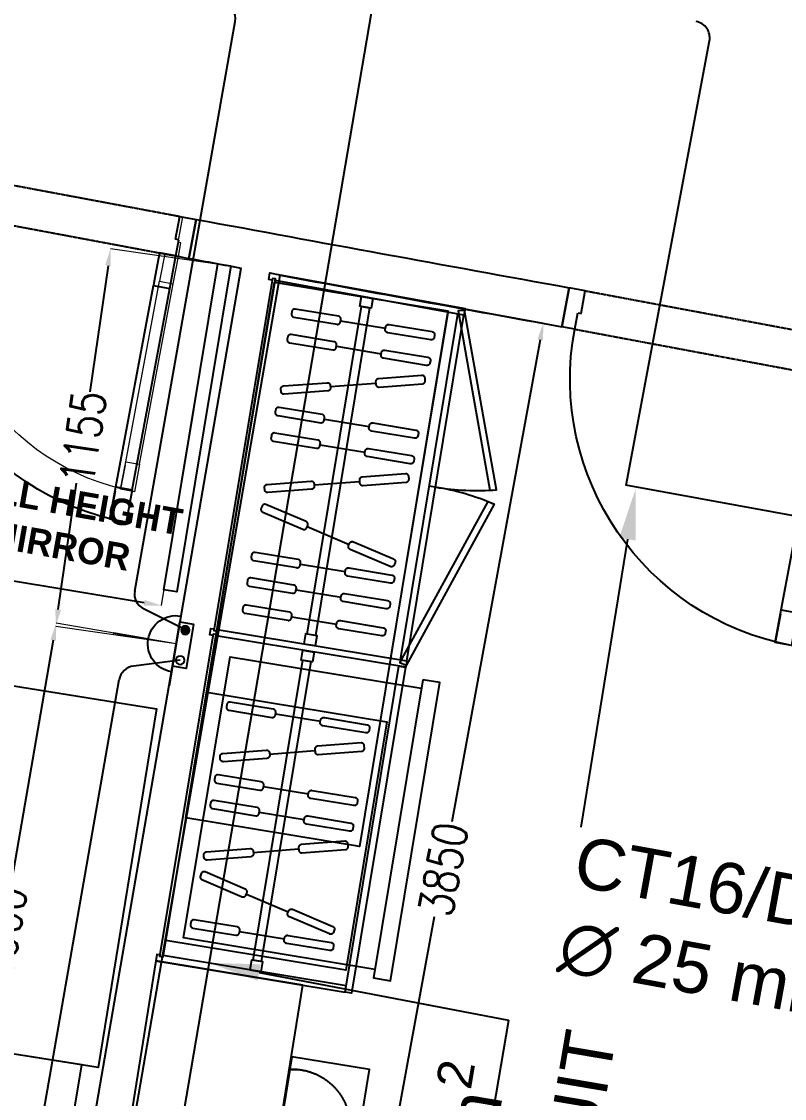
# Model space of a CAD drawing. Extents: x -678889171 to 586587, y -792238163 to 335485.
# Drawn here: x 48131 to 50438, y 26954 to 30213 of the extents above; entities that cross this region are included whole.
import ezdxf
from ezdxf import colors
from ezdxf.entities.mleader import LeaderData, LeaderLine
from ezdxf.math import Vec2, Vec3
from ezdxf.xclip import XClip

# ---------------------------------------------------------------- set-up
doc = ezdxf.new("R2010")
doc.units = 0
doc.header["$MEASUREMENT"] = 0
doc.header["$XCLIPFRAME"] = 2
doc.set_wipeout_variables(frame=1)
doc.linetypes.add('9TH-FURN$0$XR-A-TYP-8-9-10$0$Xref_Heliopolis_A06$0$xref arch units$0$HIDDEN-Z', pattern=[3, 2, -1])
doc.linetypes.add('XR-Typ33 8th to11Th$0$XR-A-TYP-8-9-10$0$XR-A-TYP-2-3-4-6-7-8-9-10$0$HIDDEN', pattern=[0.375, 0.25, -0.125])
doc.layers.get('0').update_dxf_attribs({"color": 8})
doc.layers.get('Defpoints').update_dxf_attribs({"color": 252})
for name, color, linetype in [('1', 8, 'Continuous'), ('9TH-FURN$0$XR-A-TYP-8-9-10$0$I-FURN', 252, 'Continuous'), ('9TH-FURN$0$XR-A-TYP-8-9-10$0$I-FURN-CHAR', 252, 'Continuous'), ('9TH-FURN$0$XR-A-TYP-8-9-10$0$I-GLAZ-FULL', 252, 'Continuous'), ('9TH-FURN$0$XR-A-TYP-8-9-10$0$I-SPCL', 252, 'Continuous'), ('9TH-FURN$0$XR-A-TYP-8-9-10$0$I-WIPEOUT', 252, 'Continuous'), ('9TH-FURN$0$XR-A-TYP-8-9-10$0$XREF_1BR$0$I-FURN', 252, 'Continuous'), ('E-POW-BLOCK', 4, 'Continuous'), ('E-TEXT', 3, 'Continuous'), ('loop line emped', 1, 'Continuous'), ('XR-A-9TH-FLOOR$0$A-WALL', 252, 'Continuous'), ('XR-Typ33 8th to11Th$0$A-WALL', 252, 'Continuous'), ('XR-Typ33 8th to11Th$0$XR-A-TYP-8-9-10$0$A-WALL', 252, 'Continuous'), ('XR-Typ33 8th to11Th$0$XR-A-TYP-8-9-10$0$XR-A-TYP-2-3-4-6-7-8-9-10$0$A-DOOR', 252, 'Continuous'), ('XR-Typ33 8th to11Th$0$XR-A-TYP-8-9-10$0$XR-A-TYP-2-3-4-6-7-8-9-10$0$A-FLOR-OVHD', 252, 'XR-Typ33 8th to11Th$0$XR-A-TYP-8-9-10$0$XR-A-TYP-2-3-4-6-7-8-9-10$0$HIDDEN')]:
    doc.layers.add(name, color=color, linetype=linetype)
doc.layers.add('9TH-FURN$0$XR-A-TYP-8-9-10$0$Xref_Heliopolis_A06$0$xref arch units$0$A-DOOR-FULL', color=252, linetype='Continuous', lineweight=20)
doc.layers.add('9TH-FURN$0$XR-A-TYP-8-9-10$0$Xref_Heliopolis_A06$0$xref arch units$0$A-DOOR-OVHD', color=252, linetype='9TH-FURN$0$XR-A-TYP-8-9-10$0$Xref_Heliopolis_A06$0$xref arch units$0$HIDDEN-Z', lineweight=9)
doc.styles.add('9TH-FURN$0$XR-A-TYP-8-9-10$0$XREF_1BR$0$KZT', font='')
doc.styles.get("Standard").update_dxf_attribs({"font": 'arial.ttf'})
doc.styles.add('Work$0$E-M.MODUL', font='romans.shx', dxfattribs={"width": 0.8})
doc.styles.get('9TH-FURN$0$XR-A-TYP-8-9-10$0$XREF_1BR$0$KZT').set_extended_font_data('AvantGarde LT Medium', bold=True)
doc.dimstyles.new('Work$0$S-DIM', dxfattribs={"dimscale": 500, "dimtxt": 0.2065, "dimasz": 0.104, "dimexe": 0, "dimexo": 0, "dimgap": 0, "dimtad": 0, "dimdec": 0, "dimzin": 0, "dimdsep": 46, "dimtxsty": 'Work$0$E-M.MODUL', "dimcen": 0.25, "dimclrd": 5, "dimclre": 5, "dimclrt": 1, "dimadec": 0, "dimazin": 0, "dimtfac": 1, "dimtdec": 0, "dimtofl": 0, "dimtmove": 0, "dimatfit": 3, "dimfxl": 1, "dimtolj": 1, "dimtzin": 0, "dimlwe": 13, "dimarcsym": 0})

# ---------------------------------------------------------------- blocks, each defined once
blk = doc.blocks.new('9TH-FURN$0$XR-A-TYP-8-9-10$0$Xref_Heliopolis_A06$0$xref arch units$0$DOOR800')
at = {"layer": '9TH-FURN$0$XR-A-TYP-8-9-10$0$Xref_Heliopolis_A06$0$xref arch units$0$A-DOOR-FULL'}
for p, q in [((-1024345.289461917, 479453.7542604466), (-1024345.289461917, 478897.9648730563)), ((-1024303.184205297, 479453.7542604466), (-1024303.184205297, 478897.9648730563)), ((-1025069.49987579, 478693.7543598154), (-1025069.49987579, 478813.7543598154)), ((-1025035.815670493, 478813.7543598155), (-1025069.49987579, 478813.7543598154)), ((-1025069.49987579, 478813.7543598154), (-1025069.49987579, 478693.7543598154)), ((-1025069.49987579, 478813.5952370818), (-1025069.49987579, 478693.7543598154)), ((-1025035.815670493, 478813.7543598155), (-1025035.815670494, 478771.6491031951)), ((-1024303.184205297, 478813.7543598155), (-1024303.184205297, 478771.649103195)), ((-1024303.184205297, 478813.7543598155), (-1024269.500000001, 478813.7543598156)), ((-1024269.500000001, 478693.7543598154), (-1024269.500000001, 478813.7543598156)), ((-1025035.815670494, 478771.6491031951), (-1025027.394619169, 478771.6491031951)), ((-1025027.394619169, 478771.6491031951), (-1025027.394619169, 478693.7543598154)), ((-1024311.605256621, 478771.649103195), (-1024311.605256621, 478693.7543598155)), ((-1024303.184205297, 478771.649103195), (-1024311.605256621, 478771.649103195)), ((-1025027.394619169, 478693.7543598154), (-1025069.49987579, 478693.7543598154)), ((-1024311.605256621, 478693.7543598155), (-1024269.500000001, 478693.7543598154))]:
    blk.add_line(p, q, dxfattribs=at)
for points in [[(-1024345.289461917, 479453.7542604466), (-1024303.184205297, 479453.7542604466), (-1024303.184205297, 479537.9647736877), (-1024345.289461917, 479537.9647736877), (-1024345.289461917, 479464.7016271682), (-1024345.289461917, 479537.9647736877)], [(-1024345.289461917, 478897.9648730563), (-1024303.184205297, 478897.9648730563), (-1024303.184205297, 478813.7543598155), (-1024345.289461917, 478813.7543598154), (-1024345.289461917, 478887.0175063353)]]:
    blk.add_lwpolyline(points, close=True, dxfattribs=at)
blk.add_arc((-1024303.184205297, 478813.7543598155), 724.2104138725688, 90, 180, dxfattribs=at)
at = {"layer": '9TH-FURN$0$XR-A-TYP-8-9-10$0$Xref_Heliopolis_A06$0$xref arch units$0$A-DOOR-OVHD', "ltscale": 0.05}
for p, q in [((-1025035.815670493, 478813.7543598155), (-1024303.184205297, 478813.7543598155)), ((-1025027.394619169, 478693.7543598154), (-1024311.605256621, 478693.7543598155))]:
    blk.add_line(p, q, dxfattribs=at)
blk = doc.blocks.new('SO1')
at = {"layer": 'E-POW-BLOCK'}
h = blk.add_hatch(color=3, dxfattribs=at)
h.dxf.hatch_style = 1
edge = h.paths.add_edge_path()
edge.add_arc((-0.1064295025979398, -0.04814632734824666), 0.03025259035537483, 0, 360)
at = {"layer": 'E-POW-BLOCK', "color": 3}
for p, q in [((1.42e-14, 0.2000001000000597), (0, 0.4500002250000599)), ((-0.3000001499999971, 7.11e-14), (0.3000001499999971, 1.42e-14))]:
    blk.add_line(p, q, dxfattribs=at)
blk.add_lwpolyline([(0.1593095883453804, 4.265338082731773e-14), (-0.1593095883453804, 4.265338082731773e-14), (-0.1593095883453804, -0.09876317676643645), (0.1593095883453804, -0.09876317676643645)], close=True, dxfattribs=at)
for centre in [(-0.1064295025979398, -0.04814632734824666), (0.1096454942411166, -0.04814632734824666)]:
    blk.add_circle(centre, 0.03025259035537483, dxfattribs=at)
blk.add_arc((0, 1.42e-14), 0.2000001000000001, 0, 179.9999999999979, dxfattribs=at)
blk = doc.blocks.new('*D3187')
at = {"layer": '1', "color": 5, "lineweight": 13, "transparency": 16777216}
for p, q in [((48598.39353855604, 28329.54973951162), (48235.66847900095, 28392.19128746783)), ((48274.85751958637, 26456.1186769362), (47912.13246003129, 26518.76022489242))]:
    blk.add_line(p, q, dxfattribs=at)
at = {"layer": '1', "color": 5, "lineweight": -2, "transparency": 16777216}
for p, q in [((48226.81922415148, 28340.94979365073), (48097.66298782666, 27593.07230592364)), ((47920.98171488076, 26570.00171870953), (48050.13795120559, 27317.87920643662))]:
    blk.add_line(p, q, dxfattribs=at)
at = {"layer": '1', "color": 5, "transparency": 16777216}
for points in [[(48218.27897518197, 28342.42466945897), (48235.359473121, 28339.47491784248), (48235.66847900095, 28392.19128746783)], [(47912.44146591125, 26571.47659451778), (47929.52196385028, 26568.52684290129), (47912.13246003129, 26518.76022489242)]]:
    blk.add_solid(points, dxfattribs=at)
at = {"layer": 'Defpoints', "color": 0, "transparency": 16777216}
for p in [(48235.66847900095, 28392.19128746783), (48598.39353855604, 28329.54973951162), (48274.85751958637, 26456.1186769362)]:
    blk.add_point(p, dxfattribs=at)
at = {"layer": '1', "color": 1, "transparency": 16777216, "insert": (48073.90046951612, 27455.47575618013), "char_height": 103.25, "attachment_point": 5, "rotation": 80.20183277603664, "style": 'Work$0$E-M.MODUL'}
blk.add_mtext('\\A1;1900', dxfattribs=at)
blk = doc.blocks.new('*D3188')
at = {"layer": '1', "color": 5, "lineweight": 13, "transparency": 16777216}
for p, q in [((48763.97102626195, 29472.60885789125), (48399.81312609693, 29525.35884159157)), ((48598.39354588251, 28329.54978298929), (48234.2356457175, 28382.29976668961))]:
    blk.add_line(p, q, dxfattribs=at)
at = {"layer": '1', "color": 5, "lineweight": -2, "transparency": 16777216}
for p, q in [((48392.35848556268, 29473.89595851547), (48337.04200718796, 29092.02034081098)), ((48241.69028625175, 28433.76264976572), (48297.00676462647, 28815.6382674702))]:
    blk.add_line(p, q, dxfattribs=at)
at = {"layer": '1', "color": 5, "transparency": 16777216}
for points in [[(48383.78133838333, 29475.13839860451), (48400.93563274203, 29472.65351842643), (48399.81312609693, 29525.35884159157)], [(48233.1131390724, 28435.00508985476), (48250.26743343109, 28432.52020967668), (48234.2356457175, 28382.29976668961)]]:
    blk.add_solid(points, dxfattribs=at)
at = {"layer": 'Defpoints', "color": 0, "transparency": 16777216}
for p in [(48399.81312609693, 29525.35884159157), (48763.97102626195, 29472.60885789125, 1.71706231618313e-07), (48598.39354588251, 28329.54978298929)]:
    blk.add_point(p, dxfattribs=at)
at = {"layer": '1', "color": 1, "transparency": 16777216, "insert": (48317.02438590721, 28953.82930414058), "char_height": 103.25, "attachment_point": 5, "rotation": 81.75776653643503, "style": 'Work$0$E-M.MODUL'}
blk.add_mtext('\\A1;1155', dxfattribs=at)
blk = doc.blocks.new('*D3189')
at = {"layer": '1', "color": 5, "lineweight": 13, "transparency": 16777216}
for p, q in [((48975.28384104304, 29434.93079629069), (49709.03425612461, 29300.63375994473)), ((48282.71462076865, 25650.98316292683), (49016.46503585021, 25516.68612658088))]:
    blk.add_line(p, q, dxfattribs=at)
at = {"layer": '1', "color": 5, "lineweight": -2, "transparency": 16777216}
for p, q in [((49699.6723062282, 29249.48345306259), (49432.7657883169, 27791.20281162761)), ((49025.82698574661, 25567.83643346302), (49380.36287389678, 27504.89224772065))]:
    blk.add_line(p, q, dxfattribs=at)
at = {"layer": '1', "color": 5, "transparency": 16777216}
for points in [[(49691.14725508118, 29251.04377804532), (49708.19735737523, 29247.92312807986), (49709.03425612461, 29300.63375994473)], [(49017.30193459959, 25569.39675844575), (49034.35203689363, 25566.27610848028), (49016.46503585021, 25516.68612658088)]]:
    blk.add_solid(points, dxfattribs=at)
at = {"layer": 'Defpoints', "color": 0, "transparency": 16777216}
for p in [(48975.28384104304, 29434.93079629069), (49709.03425612461, 29300.63375994473), (48282.71462076865, 25650.98316292683, 5.343568736796645e-06)]:
    blk.add_point(p, dxfattribs=at)
at = {"layer": '1', "color": 1, "transparency": 16777216, "insert": (49406.56433110685, 27648.04752967414), "char_height": 103.25, "attachment_point": 5, "rotation": 79.6280560347119, "style": 'Work$0$E-M.MODUL'}
blk.add_mtext('\\A1;3850', dxfattribs=at)
blk = doc.blocks.new('*D3282')
at = {"layer": '1', "color": 5, "lineweight": 13, "transparency": 16777216}
for p, q in [((47865.3673069312, 29169.73388478675), (47767.10542052347, 28575.71525519945)), ((48651.50274389915, 29039.69225450639), (48553.24085749142, 28445.67362491909))]:
    blk.add_line(p, q, dxfattribs=at)
at = {"layer": '1', "color": 5, "lineweight": -2, "transparency": 16777216}
for p, q in [((47818.40824769341, 28567.22879985163), (47860.34596082088, 28560.29151102216)), ((48501.93803032147, 28454.16008026692), (48069.8982779535, 28525.62760494759))]:
    blk.add_line(p, q, dxfattribs=at)
at = {"layer": '1', "color": 5, "transparency": 16777216}
for points in [[(47819.82265691806, 28575.77927104662), (47816.99383846878, 28558.67832865664), (47767.10542052347, 28575.71525519945)], [(48503.35243954611, 28462.71055146191), (48500.52362109684, 28445.60960907193), (48553.24085749142, 28445.67362491909)]]:
    blk.add_solid(points, dxfattribs=at)
at = {"layer": 'Defpoints', "color": 0, "transparency": 16777216}
for p in [(47865.3673069312, 29169.73388478675, -1.802662243297193), (48651.50274389915, 29039.69225450639), (48553.24085749142, 28445.67362491909)]:
    blk.add_point(p, dxfattribs=at)
at = {"layer": '1', "color": 1, "transparency": 16777216, "insert": (47965.1221193872, 28542.95955798487), "char_height": 103.25, "attachment_point": 5, "rotation": 350.60725344336635, "style": 'Work$0$E-M.MODUL'}
blk.add_mtext('\\A1;797', dxfattribs=at)
blk = doc.blocks.new('*U308')
at = {"layer": '9TH-FURN$0$XR-A-TYP-8-9-10$0$XREF_1BR$0$I-FURN'}
for points in [[(-1112.403460330508, 2.292662610869911e-05), (-1082.403460330508, 2.292662610869911e-05), (-1082.403460330508, 35.00002292662611), (-1112.403460330508, 35.00002292662611)], [(-47.22121311405817, 2.292662610869911e-05), (-77.22121311405817, 2.292662610869911e-05), (-77.22121311405817, 35.00002292662611), (-47.22121311405817, 35.00002292662611)], [(-77.22121311405817, 5.000020932347972), (-1082.403460330508, 5.000022926626109), (-1082.403460330508, 30.00002292662611), (-77.22121311405817, 30.00002093234797)]]:
    blk.add_lwpolyline(points, close=True, dxfattribs=at)
blk = doc.blocks.new('*U322')
at = {"layer": '9TH-FURN$0$XR-A-TYP-8-9-10$0$XREF_1BR$0$I-FURN'}
for points in [[(-849.6676130849025, 2.292662610869911e-05), (-819.6676130849025, 2.292662610869911e-05), (-819.6676130849025, 35.00002292662611), (-849.6676130849025, 35.00002292662611)], [(130.3335362041637, 2.292662610869911e-05), (100.3335362041637, 2.292662610869911e-05), (100.3335362041637, 35.00002292662611), (130.3335362041637, 35.00002292662611)], [(100.3335362041637, 5.000020932347972), (-819.6676130849025, 5.000022926626109), (-819.6676130849025, 30.00002292662611), (100.3335362041637, 30.00002093234797)]]:
    blk.add_lwpolyline(points, close=True, dxfattribs=at)
blk = doc.blocks.new('9TH-FURN$0$XR-A-TYP-8-9-10$0$XREF_1BR$0$A$C0C3539C5')
at = {"layer": '9TH-FURN$0$XR-A-TYP-8-9-10$0$XREF_1BR$0$I-FURN', "ltscale": 0.5}
for p, q in [((-0.06875678366395777, -1.20792265079217e-13), (0.06875678366389648, 1.13686837721616e-13)), ((-0.06875678366395732, -0.0830000000003146), (0.06875678366435523, -0.08300000000042829)), ((-0.06875678366350302, -0.161510574540106), (0.06875678366492322, -0.1615105745402161)), ((-0.06679417772255647, -0.2767052583998328), (0.06679417772159324, -0.2440842147474331)), ((-0.06679417772256091, -0.4045252790950862), (0.06679417772159324, -0.4371463227474823)), ((-0.06875678366350302, -0.527658958865235), (0.06875678366492277, -0.5276589588653486)), ((-0.06875678366304827, -0.6061695334050263), (0.06875678366537796, -0.60616953340514)), ((-0.06679417768963658, -0.7061918151438977), (0.06679417775451757, -0.7388128587962939)), ((-0.06875678363057869, -0.8293254949140465), (0.0687567836978471, -0.8293254949141602)), ((-0.06875678363012394, -0.9078360694538379), (0.06875678369830229, -0.9078360694539516))]:
    blk.add_line(p, q, dxfattribs=at)
for points in [[(-0.2097567836644889, -0.01250000000004903, -0.4142135623730951), (-0.2187567836650155, -0.003500000000034476), (-0.2187567836650151, 0.003499999999913683, -0.4142135623730951), (-0.2097567836644889, 0.01250000000004192), (-0.07775678366357441, 0.01250000000015916, -0.4142135623730951), (-0.06875678366395777, 0.003500000000137504), (-0.06875678366395821, -0.003500000000148162, -0.4142135623730951), (-0.07775678366402916, -0.01249999999981988)], [(0.2097567836648824, -0.0124999999998181, 0.4142135623730951), (0.2187567836653552, -0.003499999999919012), (0.2187567836649573, 0.003500000000142833, 0.4142135623730951), (0.2097567836648824, 0.01250000000016094), (0.07775678366436578, 0.01250000000015561, 0.4142135623730951), (0.06875678366435478, 0.003500000000141057), (0.06875678366390003, -0.00350000000014461, 0.4142135623730951), (0.07775678366442618, -0.01250000000004903)], [(-0.2097567836644889, -0.09550000000047021, -0.4142135623730951), (-0.2187567836645035, -0.08650000000034552), (-0.218756783664503, -0.07950000000039736, -0.4142135623730951), (-0.2097567836644889, -0.07050000000037926), (-0.07775678366397187, -0.07050000000038281, -0.4142135623730951), (-0.06875678366395732, -0.07950000000040092), (-0.06875678366395777, -0.08650000000046276, -0.4142135623730951), (-0.07775678366351713, -0.09550000000058745)], [(0.2097567836649432, -0.09550000000046843, 0.4142135623730951), (0.2187567836649578, -0.08650000000034552), (0.2187567836649609, -0.07950000000039559, 0.4142135623730951), (0.2097567836649432, -0.07050000000026557), (0.07775678366442662, -0.07050000000038281, 0.4142135623730951), (0.06875678366441207, -0.07950000000039736), (0.06875678366441162, -0.08650000000022828, 0.4142135623730951), (0.07775678366442662, -0.09550000000036007)], [(-0.2097567836644889, -0.1740105745404925, -0.4142135623730951), (-0.2187567836649618, -0.1650105745403643), (-0.2187567836639954, -0.1580105745401887, -0.4142135623730951), (-0.2097567836644889, -0.1490105745401706), (-0.07775678366351757, -0.1490105745401706, -0.4142135623730951), (-0.06875678366350657, -0.158010574540306), (-0.06875678366396132, -0.165010574540478, -0.4142135623730951), (-0.07775678366397232, -0.1740105745406062)], [(0.2097567836649428, -0.1740105745402616, 0.4142135623730951), (0.2187567836654121, -0.1650105745402506), (0.2187567836649578, -0.1580105745403007, 0.4142135623730951), (0.2097567836649428, -0.1490105745401706), (0.07775678366442618, -0.1490105745401742, 0.4142135623730951), (0.06875678366441207, -0.1580105745401887), (0.06875678366395688, -0.1650105745402506, 0.4142135623730951), (0.07775678366442618, -0.1740105745404925)], [(0.2067347053171034, -0.2227793153916764, 0.4142135623730951), (0.2133428227839995, -0.2119012280803627), (0.211682278954981, -0.2051010373336322, 0.4142135623730951), (0.2008041916437224, -0.1984929198672507), (0.07257202327411916, -0.2298060320625872, 0.4142135623730951), (0.06596390580773415, -0.2406841193738973), (0.06762444963589997, -0.2474843101209707, 0.4142135623730951), (0.0785025369474961, -0.254092427587242)], [(-0.2008041916443557, -0.322296553279898, -0.4142135623730951), (-0.2116822789560087, -0.3156884358135112), (-0.2133428227845693, -0.3088882450666723, -0.4142135623730951), (-0.2067347053177291, -0.2980101577553587), (-0.07850253694767106, -0.2666970455597983, -0.4142135623730951), (-0.0676244496368672, -0.2733051630262935), (-0.06596390580830347, -0.2801053537733686, -0.4142135623730951), (-0.07257202327474888, -0.2909834410843395)], [(-0.2008041916443521, -0.3589339842150139, 0.4142135623730951), (-0.2116822789560051, -0.3655421016812888), (-0.2133428227845688, -0.3723422924281312, 0.4142135623730951), (-0.2067347053177295, -0.3832203797395568), (-0.07850253694766751, -0.4145334919351171, 0.4142135623730951), (-0.0676244496368672, -0.4079253744685065), (-0.06596390580830347, -0.4011251837215504, 0.4142135623730951), (-0.07257202327474532, -0.3902470964105795)], [(0.2067347053171029, -0.4584512221032355, -0.4142135623730951), (0.2133428227839995, -0.4693293094144373), (0.211682278954981, -0.4761295001612815, -0.4142135623730951), (0.200804191643726, -0.4827376176275475), (0.07257202327411516, -0.4514245054322163, -0.4142135623730951), (0.06596390580773415, -0.4405464181210181), (0.06762444963589997, -0.4337462273739483, -0.4142135623730951), (0.07850253694749254, -0.4271381099075633)], [(-0.2097567836644889, -0.5401589588655042, -0.4142135623730951), (-0.2187567836649582, -0.5311589588653796), (-0.2187567836639919, -0.5241589588653177, -0.4142135623730951), (-0.2097567836644889, -0.5151589588653032), (-0.07775678366351757, -0.5151589588653032, -0.4142135623730951), (-0.06875678366350302, -0.5241589588654314), (-0.06875678366395777, -0.5311589588653796, -0.4142135623730951), (-0.07775678366397232, -0.5401589588656179)], [(0.2097567836649423, -0.5401589588652769, 0.4142135623730951), (0.2187567836654116, -0.5311589588652623), (0.2187567836649578, -0.5241589588653159, 0.4142135623730951), (0.2097567836649428, -0.5151589588651859), (0.07775678366442618, -0.5151589588653032, 0.4142135623730951), (0.06875678366441162, -0.5241589588653142), (0.06875678366395688, -0.5311589588652623, 0.4142135623730951), (0.07775678366442573, -0.5401589588653941)], [(-0.2097567836640342, -0.6186695334052992, -0.4142135623730951), (-0.2187567836645035, -0.6096695334051709), (-0.2187567836635371, -0.6026695334051091, -0.4142135623730951), (-0.2097567836640342, -0.5936695334050945), (-0.07775678366300598, -0.5936695334050945, -0.4142135623730951), (-0.06875678366304827, -0.6026695334052228), (-0.06875678366350302, -0.6096695334052846, -0.4142135623730951), (-0.07775678366351757, -0.6186695334054093)], [(0.2097567836653971, -0.6186695334050665, 0.4142135623730951), (0.2187567836658699, -0.6096695334050555), (0.2187567836654156, -0.602669533405221, 0.4142135623730951), (0.2097567836653975, -0.593669533405091), (0.07775678366488092, -0.5936695334050945, 0.4142135623730951), (0.06875678366492322, -0.6026695334051055), (0.06875678366441473, -0.6096695334050573, 0.4142135623730951), (0.07775678366488092, -0.6186695334052992)], [(-0.2008041916114283, -0.6606005202638254, 0.4142135623730951), (-0.2116822789230808, -0.6672086377301003), (-0.2133428227516445, -0.6740088284769428, 0.4142135623730951), (-0.2067347052848052, -0.6848869157883684), (-0.07850253691474318, -0.7162000279839287, 0.4142135623730951), (-0.06762444960394287, -0.7095919105173181), (-0.06596390577537914, -0.7027917197703619, 0.4142135623730951), (-0.072572023241821, -0.6919136324593911)], [(0.2067347053500272, -0.7601177581520471, -0.4142135623730951), (0.2133428228169238, -0.7709958454632488), (0.2116822789879054, -0.7777960362100913, -0.4142135623730951), (0.2008041916766503, -0.7844041536763591), (0.07257202330703949, -0.7530910414810279, -0.4142135623730951), (0.06596390584065848, -0.7422129541698297), (0.0676244496688243, -0.7354127634227599, -0.4142135623730951), (0.07850253698041687, -0.7288046459563748)], [(-0.2097567836315646, -0.8418254949143158, -0.4142135623730951), (-0.2187567836320339, -0.8328254949141911), (-0.2187567836310675, -0.8258254949141293, -0.4142135623730951), (-0.2097567836315646, -0.8168254949141147), (-0.07775678363059324, -0.8168254949141147, -0.4142135623730951), (-0.06875678363057869, -0.825825494914243), (-0.06875678363103344, -0.8328254949141911, -0.4142135623730951), (-0.07775678363104799, -0.8418254949144295)], [(0.2097567836978667, -0.8418254949140884, 0.4142135623730951), (0.218756783698336, -0.8328254949140739), (0.2187567836978821, -0.8258254949141275, 0.4142135623730951), (0.2097567836978671, -0.8168254949139975), (0.0777567836973505, -0.8168254949141147, 0.4142135623730951), (0.06875678369733595, -0.8258254949141257), (0.06875678369688121, -0.8328254949140739, 0.4142135623730951), (0.07775678369735006, -0.8418254949142057)], [(-0.2097567836311098, -0.9203360694541107, -0.4142135623730951), (-0.2187567836315791, -0.9113360694539825), (-0.2187567836306128, -0.9043360694539206, -0.4142135623730951), (-0.2097567836311098, -0.8953360694539061), (-0.07775678363008165, -0.8953360694539061, -0.4142135623730951), (-0.06875678363012394, -0.9043360694540343), (-0.06875678363057869, -0.9113360694540962, -0.4142135623730951), (-0.07775678363059324, -0.9203360694542209)], [(0.2097567836983214, -0.920336069453878, 0.4142135623730951), (0.2187567836987943, -0.911336069453867), (0.21875678369834, -0.9043360694540326, 0.4142135623730951), (0.2097567836983218, -0.8953360694539025), (0.07775678369780525, -0.8953360694539061, 0.4142135623730951), (0.06875678369784755, -0.9043360694539171), (0.06875678369733906, -0.9113360694538688, 0.4142135623730951), (0.07775678369780525, -0.9203360694541107)]]:
    blk.add_lwpolyline(points, format="xyb", close=True, dxfattribs=at)
blk = doc.blocks.new('9TH-FURN$0$XR-A-TYP-8-9-10$0$A$C00AC6B19')
blk.add_wipeout([(30.03061227733295, 172.4040670235148), (64.58822448301112, 162.21264667556142), (64.58822448301112, 162.21264667556142), (91.38768333652996, 149.24239121101726), (91.38768333652996, 149.24239121101726), (123.01897500158209, 124.46417874055379), (141.2382194662759, 103.32843443117116), (158.23883788465142, 74.73600327095153), (166.52008675706972, 53.81506021940919), (174.23287020486833, 16.367863030162766), (174.6577139983938, -10.939969874550513), (171.16772097415443, -36.422675581493365), (166.3208783906657, -54.4276162564384), (160.6934079124776, -69.30100037859995), (152.85157073661765, -85.21383293426834), (152.85156894087086, -85.21383615537445), (139.25658362842285, -105.9839795258734), (116.0614710829161, -130.97608533648457), (98.73678551291933, -144.4854566611336), (64.05305347964946, -162.8563979091192), (38.59618613432044, -170.69075667969037), (22.51754132989454, -173.54526882763687), (-3.7237770530089804, -174.96037689848413), (-21.24106510541383, -173.70612295825347), (-36.42267558149118, -171.16772097415347), (-67.54711087645151, -161.43849544716494), (-94.09479210235631, -147.55056793931425), (-119.91399744008248, -127.45835876057598), (-141.3556813116024, -103.16768564299775), (-157.23856518629952, -76.81818546512011), (-168.19126755846048, -48.33939922131634), (-173.6302128331691, -21.85289892686842), (-174.63996674131246, 11.219715530828012), (-174.63996674131246, 11.219715530828012), (-167.08749835235727, 52.02660756142683), (-156.20276051761, 78.90308996913723), (-142.66915220581274, 101.3435395517352), (-117.04282007925686, 130.09987804719202), (-98.6625261957905, 144.53617514195076), (-73.61417332705221, 158.7638292728368), (-45.83564500825425, 168.8907743089511), (-1.7610369462784803, 174.9911390581645), (36.42267558149436, 171.1677209741522)]).dxf.layer = '9TH-FURN$0$XR-A-TYP-8-9-10$0$I-WIPEOUT'
blk.add_circle((0, 0), 175.0000000000003)
blk = doc.blocks.new('*U1284')
for p, q in [((0, -19.99999999990781), (-3.763034328585491e-11, -139.9999999998396)), ((49.99999999999091, -19.99999999992539), (0, -19.99999999990781)), ((49.99999999996624, -89.9999999998731), (49.99999999999091, -19.99999999992539)), ((849.9999999996706, -90.00000000015436), (849.9999999996862, -20.00000000020666)), ((849.9999999996862, -20.00000000020666), (899.9999999996726, -20.00000000022424)), ((899.9999999996726, -20.00000000022424), (899.999999999635, -140.000000000156)), ((39.99999999994873, -139.9999999998537), (39.99999999996624, -89.99999999986957)), ((39.99999999996624, -89.99999999986957), (49.99999999996624, -89.9999999998731)), ((859.9999999996661, -90.00000000015788), (849.9999999996706, -90.00000000015436)), ((859.9999999996486, -140.000000000142), (859.9999999996661, -90.00000000015788)), ((39.99999999994873, -139.9999999998537), (-3.763034328585491e-11, -139.9999999998396)), ((859.9999999996486, -140.000000000142), (899.999999999635, -140.000000000156)), ((39.99999999970009, -859.9999999995945), (39.99999999990905, -239.9999999998196)), ((89.9999999996819, -859.999999999612), (89.99999999989086, -239.9999999998371))]:
    blk.add_line(p, q)
for points in [[(89.99999999989086, -239.9999999998371), (39.99999999990905, -239.9999999998196), (39.99999999994418, -139.9999999998537), (89.99999999992599, -139.9999999998712), (89.99999999989541, -226.9999999998399)], [(89.99999999967281, -859.999999999612), (39.999999999691, -859.9999999995945), (39.99999999965587, -959.9999999995581), (89.99999999963768, -959.9999999995756), (89.99999999966826, -872.9999999996047), (89.99999999963768, -959.9999999995756)]]:
    blk.add_lwpolyline(points, close=True)
blk.add_arc((39.99999999994418, -139.9999999998537), 819.9999999997044, 269.9999999999804, 359.99999999998)
at = {"layer": 'XR-Typ33 8th to11Th$0$XR-A-TYP-8-9-10$0$XR-A-TYP-2-3-4-6-7-8-9-10$0$A-FLOR-OVHD'}
for p, q in [((849.9999999996953, -20.00000000020666), (49.99999999999091, -19.99999999992539)), ((859.9999999996486, -140.000000000142), (39.99999999994418, -139.9999999998537))]:
    blk.add_line(p, q, dxfattribs=at)
blk = doc.blocks.new('XR-Typ33 8th to11Th')
at = {"layer": 'XR-Typ33 8th to11Th$0$A-WALL'}
for points in [[(50353.18689921859, 10634.62417107355), (50418.55477277444, 10997.981208626), (50731.59878563425, 10943.85067769467), (51595.24744788567, 15944.7968971011)], [(50471.29095995459, 10613.37726923664), (50515.55533878145, 10859.42739576998), (50829.39998842123, 10805.15842138597), (51713.26392255796, 15923.02732567964)]]:
    blk.add_lwpolyline(points, dxfattribs=at)
at = {"layer": 'XR-Typ33 8th to11Th$0$XR-A-TYP-8-9-10$0$A-WALL'}
for points, elevation in [([(51437.3156540366, 15973.97899946375), (51459.38321166176, 16091.94150509266)], 3.741920178092017e-07), ([(52565.07611838092, 15767.12220651463), (52587.14367600611, 15885.08471214357)], -1.519958963460477e-07)]:
    blk.add_lwpolyline(points, dxfattribs=dict(at, elevation=elevation))
for radius, start, end in [(352989.5536975491, 259.5128230845497, 259.6989305705376), (353109.5536975491, 259.5128230845497, 259.5388457929002), (353109.5536975491, 259.5583182875197, 259.6989305705376)]:
    blk.add_arc((115708.9429052493, 363185.0465331171, 1.717062316184922e-07), radius, start, end, dxfattribs=at)
at = {"layer": 'XR-Typ33 8th to11Th$0$XR-A-TYP-8-9-10$0$XR-A-TYP-2-3-4-6-7-8-9-10$0$A-DOOR', "extrusion": (4.61893048340164e-10, 3.484339567576327e-10, -1), "zscale": -1, "rotation": 10.59599926478749}
for p in [(-51463.0637952131, 16111.60894768914, 2.927479829996987e-05), (-53475.47470252684, 15739.24923182398, 2.997653491204112e-05)]:
    blk.add_blockref('*U1284', p, dxfattribs=at)

msp = doc.modelspace()

# ---------------------------------------------------------------- linework, layer by layer
at = {"layer": '9TH-FURN$0$XR-A-TYP-8-9-10$0$I-FURN'}
msp.add_line((49419.73865872325, 29332.36904821136, 0.006606223977375105), (49246.76089157502, 28286.68686943766, -0.001193869566877994), dxfattribs=at)
for points, elevation in [([(48721.53209482601, 28368.42819038143), (48898.48543606456, 29434.03462506727), (48889.60589643614, 29435.50221760586), (48712.65255643111, 28369.89579318893)], 2.840877210424368e-09), ([(48888.78602866986, 29430.56989702609), (48878.91987289488, 29432.20056714324), (48882.18335083737, 29451.93247408848), (48892.02027238507, 29450.15251916881), (48892.02027238513, 29450.15251916881), (48900.87531065447, 29448.54965756102), (48900.87531065447, 29448.54965756102), (49472.33084577366, 29343.95716508322), (49469.06950741151, 29324.22486486025), (48897.66556377021, 29429.10229476313), (48898.48089269715, 29434.03537075497), (48889.60135759688, 29435.50297301788)], 7.838886820352764e-10), ([(49296.09077735946, 28278.53343708962), (49468.89865148767, 29324.34926834241), (49449.16635164133, 29327.61060898415), (49276.35847751347, 28281.79477773138)], 2.889625001926587e-09), ([(49547.56562016831, 28794.26037218302), (49567.50700892648, 28795.7904095663), (49470.95593439946, 29338.65251058973), (49451.01525993496, 29337.11321993143)], 2.889625001926587e-09), ([(49541.89447579324, 28759.94759625244), (49560.2830501107, 28752.08246214215), (49293.74152885534, 28264.27850448129), (49275.35660823623, 28272.15216993386)], 2.889625001926587e-09), ([(48719.83366038625, 28358.56555689758), (48558.23992047906, 27381.84879882421), (48549.36038422041, 27383.31641175145), (48710.95412199127, 28360.03315970507)], -1.290001884870466e-07), ([(49292.15366200357, 28258.91196505177), (49129.14907723672, 27272.47619780847), (49109.41677663687, 27275.73753389115), (49272.42136140403, 28262.17330113436)], -1.293079569246264e-07), ([(49344.09745964426, 28221.22414835013), (49194.96528432704, 27318.67292303591), (49246.7851869994, 27310.10817211478), (49395.91736231656, 28212.659397429)], -1.316974602072787e-07), ([(47917.62351863403, 27118.06618362117), (48094.72806306666, 28205.08790922242), (48538.98241656529, 28133.40432109151), (48362.08932263015, 27047.77066426192)], 7.958132716993564e-10), ([(48550.28021970101, 27388.23220974959), (48540.41406392599, 27389.86287986673), (48537.15272556378, 27370.13057964382), (48547.01887567522, 27368.49991046275), (48547.01887567534, 27368.49991046275), (48555.89841077558, 27367.03230819978), (48555.89841077558, 27367.03230819978), (49109.38640561642, 27275.55226790129), (49112.64774397859, 27295.2845681242), (48559.15975480133, 27386.76460748656), (48558.34441454721, 27381.83153336695), (48549.46487944698, 27383.29913562987)], -1.654254394170474e-07)]:
    msp.add_lwpolyline(points, close=True, dxfattribs=dict(at, elevation=elevation))
for points, elevation in [([(48710.20620810735, 28355.09662497886), (48700.34040419528, 28356.72723693059), (48703.60174255749, 28376.45953715347), (48713.46789266892, 28374.82886797239), (48712.65255807846, 28369.89579291669), (48721.53209317868, 28368.42819065366), (48722.34742776921, 28373.36126570942), (49296.06922837088, 28278.53611769296), (49292.80789000868, 28258.80381747006), (48719.08574650196, 28353.62902218029)], -1.773670747060063e-07), ([(49199.16845821572, 27344.59474134336), (48621.08778111249, 27440.13944051083), (48761.73460390616, 28290.86008704976), (49339.81528100945, 28195.3153878822)], -1.401802029045874e-07), ([(47673.27259591671, 25639.56836995848), (48067.88959238717, 25574.16633561224), (48312.71270979376, 27055.57993690409), (47917.62351863403, 27118.06618362117), (47673.27259591671, 25639.56836995848)], 7.958132716993564e-10)]:
    msp.add_lwpolyline(points, dxfattribs=dict(at, elevation=elevation))
for centre, start, end in [((49508.43863778281, 29560.98907675159, -1.654254391311026e-07), 260.5885961492984, 274.4141085794736), ((49258.14089735019, 28046.58392050158, -1.654254391311026e-07), 66.81611893545993, 80.64163136399225)]:
    msp.add_arc(centre, 767.4751284124218, start, end, dxfattribs=at)
at = {"layer": '9TH-FURN$0$XR-A-TYP-8-9-10$0$I-GLAZ-FULL', "elevation": 7.839156886450694e-10}
msp.add_lwpolyline([(48764.07742468382, 29473.25083525582), (48600.57684765894, 28486.73554912204), (48561.11475206873, 28493.27336310162), (48724.30905098354, 29479.82529429076)], close=True, dxfattribs=at)
at = {"layer": '9TH-FURN$0$XR-A-TYP-8-9-10$0$XREF_1BR$0$I-FURN'}
msp.add_line((49382.93931542047, 28803.84439588559, 2.885078308609606e-09), (49363.20701519756, 28807.10573424783, 2.889625001926587e-09), dxfattribs=at)

# ---------------------------------------------------------------- block references
at = {"xscale": -1, "rotation": 169.4033652404182}
msp.add_blockref('9TH-FURN$0$XR-A-TYP-8-9-10$0$Xref_Heliopolis_A06$0$xref arch units$0$DOOR800', (1143490.876876584, 311787.3569092845, 1.118794181752332e-07), dxfattribs=at)
at = {"layer": '9TH-FURN$0$XR-A-TYP-8-9-10$0$I-FURN', "extrusion": (5.595510334282647e-12, 3.52490206756589e-11, -1)}
ref = msp.add_blockref('9TH-FURN$0$XR-A-TYP-8-9-10$0$XREF_1BR$0$A$C0C3539C5', (-49015.73391121375, 28400.53025664973, 1.478928595200549e-06), dxfattribs=dict(at, xscale=1000.000000000001, yscale=1000.000000000001, zscale=-1000, rotation=189.3849561747117))
XClip(ref).set_block_clipping_path([(-0.2852859739572917, -0.9901327005667433), (0.246738655007551, 0.6529435845307017)])
at = {"layer": '9TH-FURN$0$XR-A-TYP-8-9-10$0$I-FURN', "rotation": 80.61504381903465}
for name, p in [('*U308', (49201.07326379087, 29421.73239116347, 0.006606891748355776)), ('*U322', (48994.47054208915, 28176.01149311403, 5.68511708145436e-06))]:
    msp.add_blockref(name, p, dxfattribs=at)
at = {"layer": '9TH-FURN$0$XR-A-TYP-8-9-10$0$I-FURN', "extrusion": (5.595510334282647e-12, 3.52490206756589e-11, -1)}
ref = msp.add_blockref('9TH-FURN$0$XR-A-TYP-8-9-10$0$XREF_1BR$0$A$C0C3539C5', (-48831.84438667578, 27288.67186099103, 1.342296907700248e-06), dxfattribs=dict(at, xscale=1000.000000000001, yscale=1000.000000000001, zscale=-1000, rotation=189.3849561747117))
XClip(ref).set_block_clipping_path([(-0.28487748012921976, -0.8602293080562493), (0.26753323362501824, -0.0984328914996393)])
at = {"layer": '9TH-FURN$0$XR-A-TYP-8-9-10$0$I-FURN-CHAR'}
ref = msp.add_blockref('9TH-FURN$0$XR-A-TYP-8-9-10$0$A$C00AC6B19', (48949.85541437678, 26867.7752483494, -1.654254487457059e-07), dxfattribs=dict(at, rotation=350.7211153042135))
XClip(ref).set_block_clipping_path([(-35.91117584757012, -191.21054004031976), (201.92881292313905, 209.55408818564138)])

# ---------------------------------------------------------------- texts
at = {"layer": '9TH-FURN$0$XR-A-TYP-8-9-10$0$I-SPCL', "insert": (48255.95225868074, 28692.52423493844, 3.598340488140639e-09), "char_height": 80, "attachment_point": 5, "rotation": 349.9441872291192, "style": '9TH-FURN$0$XR-A-TYP-8-9-10$0$XREF_1BR$0$KZT'}
msp.add_mtext_dynamic_manual_height_columns('FULL HEIGHT\\PMIRROR', width=1932.754287415214, gutter_width=905.8973797663639, heights=[596.9653617934965], dxfattribs=at)

# ---------------------------------------------------------------- next in the draw order: linework, layer by layer
at = {"layer": '9TH-FURN$0$XR-A-TYP-8-9-10$0$I-FURN', "elevation": -1.654254394170474e-07}
msp.add_lwpolyline([(48849.70585741776, 26476.17343880916), (48981.15293221967, 27296.88930781296), (48537.15272556378, 27370.13057964382), (48405.9463671942, 26550.7980044724)], close=True, dxfattribs=at)

# ---------------------------------------------------------------- next in the draw order: block references
at = {"layer": 'XR-A-9TH-FLOOR$0$A-WALL'}
msp.add_blockref('XR-Typ33 8th to11Th', (-2800.434649049275, 13522.11598560929), dxfattribs=at)

# ---------------------------------------------------------------- next in the draw order: linework, layer by layer
at = {"color": 240, "true_color": 0xed1f24}
for p, q in [((49959.94714954778, 28809.60053873013, -3.783566551573427e-07), (50211.50822155087, 30154.3245372345, -7.243487307533625e-07)), ((51910.51773279501, 28452.86919923211, -4.569825845224663), (49958.72288934255, 28809.82443833504, -1.146268623283094))]:
    msp.add_line(p, q, dxfattribs=at)
msp.add_arc((50162.36081198385, 30163.51867302044, -4.489726081039623e-05), 50, 349.4040007352852, 79.69379180158727, dxfattribs=at)
at = {"layer": '1', "color": 4}
for p, q in [((48626.48653003943, 28372.35385244646, 2.333396576414259e-06), (48499.80773935965, 28435.98282160368, 2.333396576414259e-06)), ((48610.53161525432, 28279.96712822885, 2.333396576413831e-06), (48469.31238597518, 28262.44392282044, 3.61641972320163e-06)), ((48146.07453728301, 26617.50612378173), (48426.21505687831, 28221.42721911065))]:
    msp.add_line(p, q, dxfattribs=at)
msp.add_arc((48522.25008946462, 28480.66325268669, 2.334204771708906e-06), 50, 170.0926690329705, 243.3302671636847, dxfattribs=at)
at = {"layer": '1', "color": 4, "extrusion": (-1.339869864055472e-08, 2.340219268108827e-09, 0.9999999999999999)}
msp.add_arc((48475.46942287057, 28212.82446195407, -0.0005796689744193562), 50, 97.07339838903641, 170.0926690329705, dxfattribs=at)
at = {"layer": 'loop line emped', "color": 3}
for p, q in [((48428.99556368284, 25782.52000034406), (49189.0386832635, 30239.42785142493, -3.88608731772126e-07)), ((48472.9957234723, 28489.26600984326), (48777.39759025254, 30212.33946576599, -4.355796672987313e-07))]:
    msp.add_line(p, q, dxfattribs=at)
msp.add_arc((48728.16002739521, 30221.03787963684, -4.477874387290088e-05), 50, 349.9813761715436, 79.69379180158727, dxfattribs=at)

# ---------------------------------------------------------------- next in the draw order: block references
at = {"xscale": -1, "rotation": 169.4033652404182}
msp.add_blockref('9TH-FURN$0$XR-A-TYP-8-9-10$0$Xref_Heliopolis_A06$0$xref arch units$0$DOOR800', (1143490.876876584, 311787.3569092845, 1.118794181752332e-07), dxfattribs=at)
at = {"layer": 'E-POW-BLOCK', "extrusion": (-1.117827440414294e-07, 1.883653065726976e-08, 0.9999999999999936), "xscale": -427.5336916951276, "yscale": 427.5336916951265, "zscale": 427.5336916951261, "rotation": 80.43492819926873}
msp.add_blockref('SO1', (48598.39354588221, 28329.54978298936, -0.004898831353570105), dxfattribs=at)

# ---------------------------------------------------------------- next in the draw order: dimensions: what is measured, and where the dimension line sits
at = {"layer": '1', "color": 2}
dim = msp.add_aligned_dim(p1=(48598.39354588251, 28329.54978298928), p2=(48763.97102626194, 29472.60885789125, 1.71706231618313e-07), distance=367.9586077712725, dimstyle='Work$0$S-DIM', dxfattribs=at)
dim.commit()
dim.dimension.update_dxf_attribs({"geometry": '*D3188', "text_midpoint": (48317.02438590721, 28953.82930414058)})
dim = msp.add_linear_dim(base=(49709.03425612461, 29300.63375994473), p1=(48282.71462076865, 25650.98316292684, 5.343568736796645e-06), p2=(48975.28384104304, 29434.93079629069), angle=79.628056034712, text='3850', dimstyle='Work$0$S-DIM', dxfattribs=at)
dim.commit()
dim.dimension.update_dxf_attribs({"geometry": '*D3189', "text_midpoint": (49406.56433110685, 27648.04752967414), "dimtype": 161})
at = {"layer": '1', "color": 4}
dim = msp.add_linear_dim(base=(48553.24085749142, 28445.67362491909), p1=(47865.36730693121, 29169.73388478675, -1.802662243297193), p2=(48651.50274389915, 29039.69225450639), angle=350.607253443366, dimstyle='Work$0$S-DIM', dxfattribs=at)
dim.commit()
dim.dimension.update_dxf_attribs({"geometry": '*D3282', "text_midpoint": (47965.1221193872, 28542.95955798487), "dimtype": 161})
at = {"layer": '1', "color": 2}
dim = msp.add_aligned_dim(p1=(48274.85751958637, 26456.1186769362), p2=(48598.39353855604, 28329.54973951162), distance=368.09432535641093, text='1900', dimstyle='Work$0$S-DIM', dxfattribs=at)
dim.commit()
dim.dimension.update_dxf_attribs({"geometry": '*D3187', "text_midpoint": (48073.90046951612, 27455.47575618013)})

# ---------------------------------------------------------------- next in the draw order: leaders
at = {"layer": 'E-TEXT', "color": 30}
ml = msp.add_multileader_mtext('Standard', dxfattribs=at)
ml.set_content('\\C30;CT4/DP-T-8 {\\A1;3(1x3)mm\\H0.7x;\\S2^ ;\\H1.42857x; \\P∅ 25 mm PVC CONDUIT}', color=3)
ml.set_leader_properties(color=30)
ml.build(insert=Vec2(0, 0))
ml.multileader.update_dxf_attribs({"text_right_attachment_type": 6, "dogleg_length": 0.2763936738358556, "arrow_head_size": 153.5520410199195, "scale": 2})
ctx = ml.context
ctx.base_point, ctx.scale, ctx.char_height, ctx.arrow_head_size, ctx.landing_gap_size, ctx.plane_origin, ctx.plane_x_axis, ctx.plane_y_axis = Vec3(49096.10788738674, 24829.07833780347, -1.849858766578455e-06), 2, 153.5520410199195, 153.5520410199195, 3.071040820398391, Vec3(38721.84670428722, 23812.07785604658, 4.504476819468011e-05), Vec3(0.1676182446747955, 0.9858519787737613, -4.951962139815652e-11), Vec3(-0.9858519787737613, 0.1676182446747955, 4.649376901838566e-09)
ctx.right_attachment = 6
notes = []
notes.append((ctx, [(1, (1, 1, 0), (49603.51437305568, 27190.58249283942, -2.454735456996001e-06), (-0.1676182446747956, -0.9858519787737612, 4.95196213981567e-11), 0.5527873476717118, [(1, [(48698.72380709046, 27364.21174220835, 1.826806768148668e-06)], 0, [])])]))
ctx.mtext.insert, ctx.mtext.text_direction, ctx.mtext.rotation, ctx.mtext.width, ctx.mtext.defined_height, ctx.mtext.flow_direction, ctx.mtext.extrusion = Vec3(49017.88668264076, 24845.49291342404, -1.478684117634253e-06), Vec3(0.1676182446747955, 0.9858519787737613, -4.951962139815735e-11), 1.402383092454456, 2517.586958115766, 582.9320752441894, 5, Vec3(4.59189781075822e-09, -7.305013783742061e-10, 1)
ml = msp.add_multileader_mtext('Standard', dxfattribs=at)
ml.set_content('\\C30;CT16/DP-T-8 {\\A1;3(1x3)mm\\H0.7x;\\S2^ ;\\H1.42857x; \\P∅ 25 mm PVC CONDUIT}', color=3)
ml.set_leader_properties(color=30)
ml.build(insert=Vec2(0, 0))
ml.multileader.update_dxf_attribs({"text_right_attachment_type": 6, "dogleg_length": 0.2763936738358556, "arrow_head_size": 153.5520410199195, "scale": 2})
ctx = ml.context
ctx.base_point, ctx.scale, ctx.char_height, ctx.arrow_head_size, ctx.landing_gap_size, ctx.plane_origin, ctx.plane_x_axis, ctx.plane_y_axis = Vec3(49822.64385885986, 27774.78703577701, -2.653363623286241), 2, 153.5520410199195, 153.5520410199195, 3.071040820398391, Vec3(47771.18876274591, 38583.12724684779, -2.653328124585039), Vec3(0.9837534464715342, -0.1795248076322006, 3.477911888746864e-09), Vec3(0.1795248076322006, 0.9837534464715342, 4.7996689140011e-09)
ctx.right_attachment = 6
notes.append((ctx, [(0, (1, 1, 0), (49822.10005240142, 27774.88627481926, -2.653363625208787), (0.9837534464715342, -0.1795248076322006, 3.477911888746864e-09), 0.5527873476717117, [(1, [(49987.91043174267, 28797.8555377461, -2.65335872359997)], 0, [])])]))
ctx.mtext.insert, ctx.mtext.text_direction, ctx.mtext.rotation, ctx.mtext.width, ctx.mtext.defined_height, ctx.mtext.flow_direction, ctx.mtext.extrusion = Vec3(49840.00291830946, 27852.80407378629, -2.653363229275497), Vec3(0.9837534464715342, -0.1795248076322006, 3.477911888746863e-09), 6.102681917348368, 2517.586958115766, 582.9320752441895, 5, Vec3(-4.283067445563336e-09, -4.097319373281774e-09, 1)
for ctx, leaders in notes:
    for number, flags, end, landing, length, lines in leaders:
        leader = LeaderData()
        leader.index, (leader.has_last_leader_line, leader.has_dogleg_vector, leader.attachment_direction) = number, flags
        leader.last_leader_point, leader.dogleg_vector, leader.dogleg_length = Vec3(end), Vec3(landing), length
        for number, points, colour, breaks in lines:
            line = LeaderLine()
            line.index, line.vertices, line.color, line.breaks = number, Vec3.list(points), colors.encode_raw_color(colour), breaks
            leader.lines.append(line)
        ctx.leaders.append(leader)

doc.saveas('drawing.dxf')
